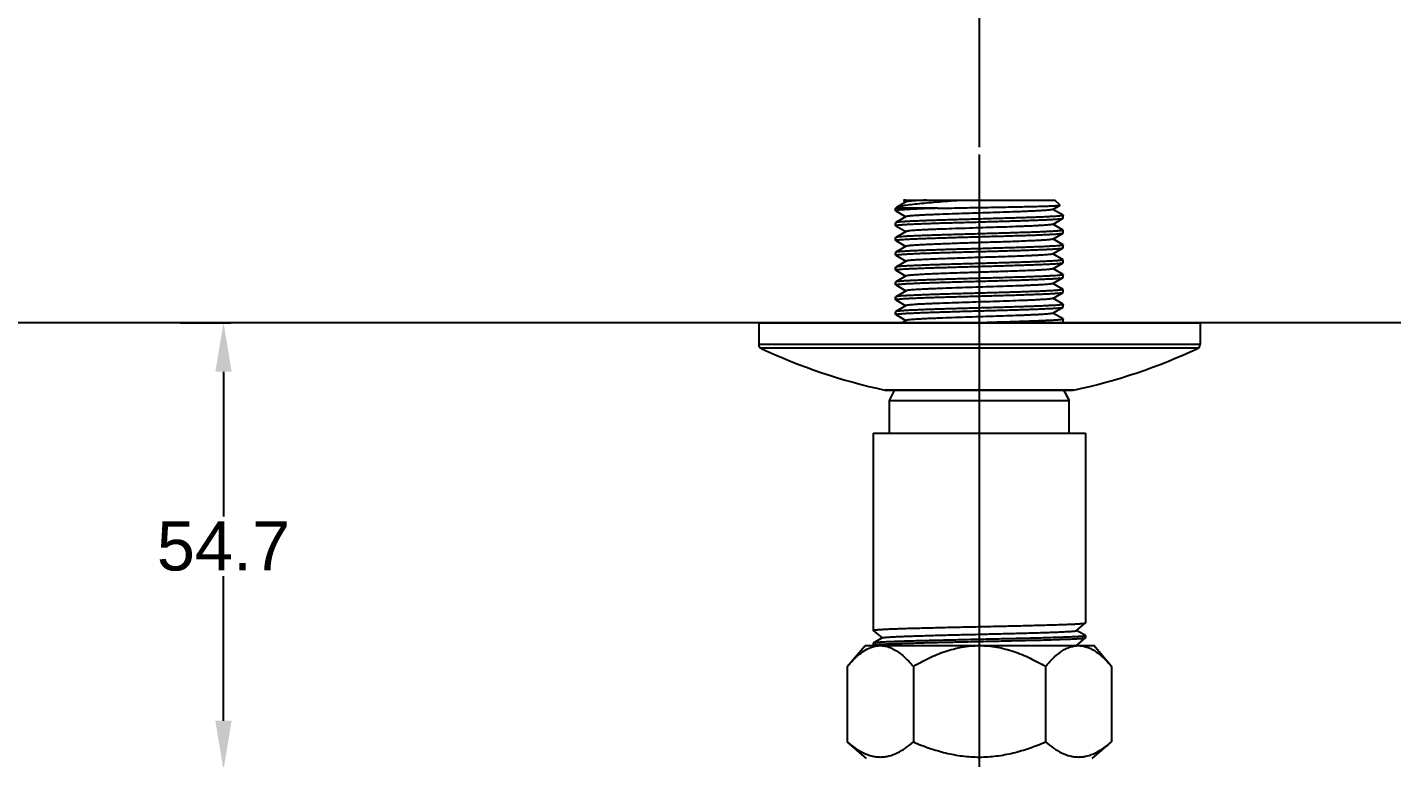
# Model space of a CAD drawing. Header units: millimetres. Extents: x -244938 to -244097, y -22577 to -21982.
# Drawn here: x -244756.3 to -244589.3, y -22273.2 to -22183.9 of the extents above; entities that cross this region are included whole.
import ezdxf

# ---------------------------------------------------------------- set-up
doc = ezdxf.new("R2010")
doc.units = ezdxf.units.MM
doc.layers.add('벽', color=2, linetype='Continuous')
doc.styles.get("Standard").update_dxf_attribs({"font": 'arial.ttf'})
doc.dimstyles.new('겸용-샤워욕조용1', dxfattribs={"dimscale": 0.6, "dimtxt": 10, "dimasz": 10, "dimexe": 1.5, "dimexo": 1.5, "dimgap": 1, "dimtad": 0, "dimtih": 1, "dimtoh": 1, "dimdec": 1, "dimdsep": 46, "dimtxsty": 'Standard', "dimcen": 2.5, "dimclrd": 5, "dimclre": 5, "dimclrt": 5, "dimadec": 1, "dimazin": 2, "dimtfac": 1, "dimtdec": 1, "dimtmove": 0, "dimatfit": 3, "dimfxl": 1.25, "dimarcsym": 0})

# ---------------------------------------------------------------- blocks, each defined once
blk = doc.blocks.new('*D18')
at = {"color": 5, "lineweight": -2, "transparency": 16777216}
for p, q in [((-244790.64, -22198.54), (-244790.64, -22166.95)), ((-244639.79, -22198.54), (-244639.79, -22166.95)), ((-244784.64, -22167.85), (-244731.59, -22167.85)), ((-244645.79, -22167.85), (-244698.84, -22167.85))]:
    blk.add_line(p, q, dxfattribs=at)
at = {"color": 5, "transparency": 16777216}
for points in [[(-244784.64, -22166.85), (-244784.64, -22168.85), (-244790.64, -22167.85)], [(-244645.79, -22166.85), (-244645.79, -22168.85), (-244639.79, -22167.85)]]:
    blk.add_solid(points, dxfattribs=at)
at = {"layer": 'Defpoints', "color": 0, "transparency": 16777216}
for p in [(-244639.79, -22167.85), (-244790.64, -22199.44), (-244639.79, -22199.44)]:
    blk.add_point(p, dxfattribs=at)
at = {"color": 5, "transparency": 16777216, "insert": (-244715.22, -22167.85), "char_height": 6, "attachment_point": 5}
blk.add_mtext('150~200', dxfattribs=at)
blk = doc.blocks.new('*D20')
at = {"color": 5, "lineweight": -2, "transparency": 16777216}
for p, q in [((-244818.54, -22220.01), (-244850.36, -22220.01)), ((-244849.46, -22226.01), (-244849.46, -22328.19)), ((-244849.46, -22437.71), (-244849.46, -22335.52)), ((-244715.69, -22443.71), (-244850.36, -22443.71))]:
    blk.add_line(p, q, dxfattribs=at)
at = {"color": 5, "transparency": 16777216}
for points in [[(-244850.46, -22226.01), (-244848.46, -22226.01), (-244849.46, -22220.01)], [(-244850.46, -22437.71), (-244848.46, -22437.71), (-244849.46, -22443.71)]]:
    blk.add_solid(points, dxfattribs=at)
at = {"layer": 'Defpoints', "color": 0, "transparency": 16777216}
for p in [(-244849.46, -22220.01), (-244817.64, -22220.01), (-244714.79, -22443.71)]:
    blk.add_point(p, dxfattribs=at)
at = {"color": 5, "transparency": 16777216, "insert": (-244849.46, -22331.86), "char_height": 6, "attachment_point": 5}
blk.add_mtext('223.7', dxfattribs=at)
blk = doc.blocks.new('*D23')
at = {"color": 5, "lineweight": -2, "transparency": 16777216}
for p, q in [((-244737.54, -22220.01), (-244731.38, -22220.01)), ((-244732.28, -22226.01), (-244732.28, -22243.71)), ((-244732.28, -22268.71), (-244732.28, -22251.01)), ((-244737.54, -22274.71), (-244731.38, -22274.71))]:
    blk.add_line(p, q, dxfattribs=at)
at = {"color": 5, "transparency": 16777216}
for points in [[(-244733.28, -22226.01), (-244731.28, -22226.01), (-244732.28, -22220.01)], [(-244733.28, -22268.71), (-244731.28, -22268.71), (-244732.28, -22274.71)]]:
    blk.add_solid(points, dxfattribs=at)
at = {"layer": 'Defpoints', "color": 0, "transparency": 16777216}
for p in [(-244738.44, -22220.01), (-244732.28, -22220.01), (-244738.44, -22274.71)]:
    blk.add_point(p, dxfattribs=at)
at = {"color": 5, "transparency": 16777216, "insert": (-244732.28, -22247.36), "char_height": 6, "attachment_point": 5}
blk.add_mtext('54.7', dxfattribs=at)

msp = doc.modelspace()

# ---------------------------------------------------------------- linework, layer by layer
at = {"color": 1}
msp.add_line((-244639.79, -22279.27), (-244639.79, -22199.44), dxfattribs=at)
at = {"color": 7, "linetype": 'Continuous'}
for p, q in [((-244648.75, -22205.21), (-244649.88, -22205.87)), ((-244649.04, -22205.01), (-244649.08, -22205.05)), ((-244649.08, -22205.05), (-244649.07, -22205.06)), ((-244649.07, -22205.06), (-244648.78, -22205.23)), ((-244649.04, -22205.01), (-244630.54, -22205.01)), ((-244629.92, -22205.62), (-244630.54, -22205.01)), ((-244649.93, -22205.9), (-244650.04, -22206.01)), ((-244650.04, -22206.31), (-244650.04, -22206.01)), ((-244644.93, -22206.01), (-244650.04, -22206.01)), ((-244650.04, -22206.31), (-244650.02, -22206.32)), ((-244650.02, -22206.32), (-244648.78, -22207.04)), ((-244648.75, -22207.03), (-244650.02, -22207.76)), ((-244649.93, -22205.9), (-244649.88, -22205.87)), ((-244630.82, -22206.15), (-244629.92, -22205.63)), ((-244629.55, -22206.86), (-244630.79, -22206.14)), ((-244629.92, -22205.63), (-244629.92, -22205.62)), ((-244629.55, -22206.86), (-244629.54, -22206.87)), ((-244629.54, -22207.22), (-244629.54, -22206.87)), ((-244629.54, -22206.87), (-244629.54, -22206.87)), ((-244650.02, -22207.76), (-244650.04, -22207.78)), ((-244650.04, -22208.12), (-244650.04, -22207.78)), ((-244650.04, -22207.78), (-244650.04, -22208.12)), ((-244650.02, -22208.14), (-244650.04, -22208.12)), ((-244650.04, -22208.12), (-244650.04, -22208.12)), ((-244650.02, -22208.14), (-244648.78, -22208.86)), ((-244630.82, -22207.97), (-244629.55, -22207.23)), ((-244629.55, -22208.67), (-244630.79, -22207.95)), ((-244629.55, -22207.23), (-244629.54, -22207.22)), ((-244629.55, -22208.67), (-244629.54, -22208.68)), ((-244629.54, -22209.03), (-244629.54, -22208.68)), ((-244629.54, -22208.68), (-244629.54, -22208.69)), ((-244650.02, -22209.58), (-244650.04, -22209.59)), ((-244650.04, -22209.94), (-244650.04, -22209.59)), ((-244650.04, -22209.59), (-244650.04, -22209.94)), ((-244650.04, -22209.94), (-244650.04, -22209.93)), ((-244650.02, -22209.95), (-244650.04, -22209.94)), ((-244648.75, -22208.84), (-244650.02, -22209.58)), ((-244650.02, -22209.95), (-244648.78, -22210.67)), ((-244630.82, -22209.78), (-244629.55, -22209.04)), ((-244629.55, -22210.48), (-244630.79, -22209.76)), ((-244629.55, -22209.04), (-244629.54, -22209.03)), ((-244650.02, -22211.39), (-244650.04, -22211.4)), ((-244650.04, -22211.75), (-244650.04, -22211.4)), ((-244650.04, -22211.4), (-244650.04, -22211.75)), ((-244650.02, -22211.76), (-244650.04, -22211.75)), ((-244650.04, -22211.75), (-244650.04, -22211.75)), ((-244648.75, -22210.65), (-244650.02, -22211.39)), ((-244650.02, -22211.76), (-244648.78, -22212.48)), ((-244630.82, -22211.59), (-244629.55, -22210.86)), ((-244629.55, -22212.3), (-244630.79, -22211.58)), ((-244629.55, -22210.48), (-244629.54, -22210.5)), ((-244629.55, -22210.86), (-244629.54, -22210.84)), ((-244629.54, -22210.84), (-244629.54, -22210.5)), ((-244629.54, -22210.5), (-244629.54, -22210.5)), ((-244650.02, -22213.2), (-244650.04, -22213.22)), ((-244650.04, -22213.56), (-244650.04, -22213.22)), ((-244650.04, -22213.22), (-244650.04, -22213.56)), ((-244650.02, -22213.58), (-244650.04, -22213.56)), ((-244650.04, -22213.56), (-244650.04, -22213.56)), ((-244648.75, -22212.47), (-244650.02, -22213.2)), ((-244650.02, -22213.58), (-244648.78, -22214.3)), ((-244630.82, -22213.41), (-244629.55, -22212.67)), ((-244629.55, -22214.11), (-244630.79, -22213.39)), ((-244629.55, -22212.3), (-244629.54, -22212.31)), ((-244629.55, -22212.67), (-244629.54, -22212.66)), ((-244629.54, -22212.66), (-244629.54, -22212.31)), ((-244629.54, -22212.31), (-244629.54, -22212.31)), ((-244650.02, -22215.02), (-244650.04, -22215.03)), ((-244650.04, -22215.38), (-244650.04, -22215.03)), ((-244650.04, -22215.03), (-244650.04, -22215.38)), ((-244650.02, -22215.39), (-244650.04, -22215.38)), ((-244650.04, -22215.38), (-244650.04, -22215.38)), ((-244648.75, -22214.28), (-244650.02, -22215.02)), ((-244630.82, -22215.22), (-244629.55, -22214.49)), ((-244629.55, -22215.93), (-244630.79, -22215.21)), ((-244629.55, -22214.11), (-244629.54, -22214.13)), ((-244629.55, -22214.49), (-244629.54, -22214.47)), ((-244629.54, -22214.47), (-244629.54, -22214.13)), ((-244629.54, -22214.13), (-244629.54, -22214.13)), ((-244650.02, -22216.83), (-244650.04, -22216.85)), ((-244650.04, -22217.19), (-244650.04, -22216.85)), ((-244650.04, -22216.85), (-244650.04, -22217.19)), ((-244650.02, -22215.39), (-244648.78, -22216.11)), ((-244648.75, -22216.1), (-244650.02, -22216.83)), ((-244630.82, -22217.04), (-244629.55, -22216.3)), ((-244629.55, -22217.74), (-244630.79, -22217.02)), ((-244629.55, -22215.93), (-244629.54, -22215.94)), ((-244629.55, -22216.3), (-244629.54, -22216.29)), ((-244629.54, -22216.29), (-244629.54, -22215.94)), ((-244629.54, -22215.94), (-244629.54, -22215.94)), ((-244650.02, -22217.21), (-244650.04, -22217.19)), ((-244650.04, -22217.19), (-244650.04, -22217.19)), ((-244650.02, -22218.65), (-244650.04, -22218.66)), ((-244650.04, -22219.01), (-244650.04, -22218.66)), ((-244650.04, -22218.66), (-244650.04, -22219.01)), ((-244650.02, -22217.21), (-244648.78, -22217.93)), ((-244648.75, -22217.91), (-244650.02, -22218.65)), ((-244630.82, -22218.85), (-244629.55, -22218.11)), ((-244629.55, -22217.74), (-244629.54, -22217.75)), ((-244629.55, -22218.11), (-244629.54, -22218.1)), ((-244629.54, -22218.1), (-244629.54, -22217.75)), ((-244629.54, -22217.75), (-244629.54, -22217.76)), ((-244666.79, -22220.01), (-244666.79, -22222.69)), ((-244666.79, -22220.01), (-244666.79, -22222.69)), ((-244666.79, -22220.01), (-244612.79, -22220.01)), ((-244650.04, -22219.01), (-244650.04, -22219)), ((-244650.02, -22219.02), (-244650.04, -22219.01)), ((-244650.02, -22219.02), (-244648.78, -22219.74)), ((-244648.75, -22219.72), (-244649.24, -22220.01)), ((-244629.55, -22219.55), (-244630.79, -22218.83)), ((-244629.69, -22220.01), (-244629.55, -22219.93)), ((-244629.55, -22219.55), (-244629.54, -22219.57)), ((-244629.55, -22219.93), (-244629.54, -22219.91)), ((-244629.54, -22219.91), (-244629.54, -22219.57)), ((-244629.54, -22219.57), (-244629.54, -22219.57)), ((-244612.79, -22220.01), (-244612.79, -22222.69)), ((-244612.79, -22220.01), (-244612.79, -22222.69)), ((-244612.79, -22222.69), (-244666.79, -22222.69)), ((-244613.07, -22223.14), (-244666.5, -22223.14)), ((-244628.22, -22228.26), (-244651.35, -22228.26)), ((-244651.35, -22228.26), (-244651.14, -22228.28)), ((-244628.44, -22228.28), (-244651.14, -22228.28)), ((-244650.79, -22229.51), (-244650.17, -22228.28)), ((-244629.27, -22228.61), (-244629.44, -22228.28)), ((-244629.24, -22228.61), (-244629.27, -22228.61)), ((-244628.79, -22229.51), (-244629.24, -22228.61)), ((-244629.24, -22228.61), (-244628.79, -22229.51)), ((-244628.22, -22228.26), (-244628.44, -22228.28)), ((-244650.79, -22233.51), (-244650.79, -22229.51)), ((-244650.79, -22229.51), (-244628.79, -22229.51)), ((-244628.79, -22233.51), (-244628.79, -22229.51)), ((-244652.79, -22233.51), (-244652.79, -22257.64)), ((-244652.79, -22233.51), (-244652.79, -22257.64)), ((-244652.79, -22233.51), (-244626.79, -22233.51)), ((-244626.79, -22233.51), (-244626.79, -22256.73)), ((-244626.79, -22233.51), (-244626.79, -22256.73)), ((-244627.9, -22257.67), (-244626.79, -22256.74)), ((-244626.79, -22256.74), (-244626.79, -22256.73)), ((-244652.78, -22257.65), (-244652.79, -22257.64)), ((-244652.79, -22257.64), (-244652.79, -22257.64)), ((-244652.78, -22257.65), (-244651.68, -22258.57)), ((-244651.67, -22258.56), (-244652.78, -22259.2)), ((-244627.9, -22259.49), (-244626.79, -22258.55)), ((-244626.8, -22258.29), (-244627.89, -22257.66)), ((-244626.8, -22258.29), (-244626.79, -22258.31)), ((-244626.79, -22258.31), (-244626.79, -22258.55)), ((-244626.79, -22258.31), (-244626.79, -22258.55)), ((-244626.79, -22258.31), (-244626.79, -22258.31)), ((-244626.79, -22258.55), (-244626.79, -22258.55)), ((-244655.95, -22262.05), (-244653.78, -22259.51)), ((-244653.78, -22259.51), (-244625.79, -22259.51)), ((-244652.78, -22259.2), (-244652.79, -22259.21)), ((-244652.79, -22259.21), (-244652.79, -22259.45)), ((-244652.79, -22259.21), (-244652.79, -22259.45)), ((-244652.78, -22259.46), (-244652.79, -22259.45)), ((-244652.79, -22259.45), (-244652.79, -22259.45)), ((-244652.78, -22259.46), (-244652.73, -22259.51)), ((-244627.84, -22259.51), (-244627.89, -22259.47)), ((-244623.62, -22262.05), (-244625.79, -22259.51)), ((-244655.95, -22262.05), (-244655.95, -22271.3)), ((-244647.87, -22262.05), (-244647.87, -22271.3)), ((-244631.7, -22262.05), (-244631.7, -22271.3)), ((-244623.62, -22262.05), (-244623.62, -22271.3)), ((-244653.59, -22273.31), (-244655.95, -22271.3)), ((-244625.98, -22273.31), (-244623.62, -22271.3))]:
    msp.add_line(p, q, dxfattribs=at)
for centre, radius, start, end in [((-244666.29, -22222.69), 0.5, 180, 244.9417), ((-244636.17, -22158.28), 71.6, 244.9417, 257.7627), ((-244636.17, -22158.28), 71.6, 244.9417, 257.7627), ((-244643.4, -22158.28), 71.6, 282.2373, 295.0583), ((-244643.4, -22158.28), 71.6, 282.2373, 295.0583), ((-244613.29, -22222.69), 0.5, 295.0583, 0)]:
    msp.add_arc(centre, radius, start, end, dxfattribs=at)
for points, knots in [([(-244649.88, -22205.87), (-244649.85, -22205.85), (-244649.75, -22205.81), (-244649.57, -22205.76), (-244649.34, -22205.71), (-244649.06, -22205.66), (-244648.72, -22205.6), (-244648.16, -22205.53), (-244647.35, -22205.44), (-244646.25, -22205.33), (-244644.99, -22205.22), (-244643.62, -22205.12), (-244642.67, -22205.04), (-244642.18, -22205.01)], [0, 0, 0, 0, 0.016562, 0.04005, 0.070572, 0.108073, 0.152421, 0.203409, 0.324246, 0.467967, 0.631241, 0.810097, 1, 1, 1, 1]), ([(-244648.8, -22205.01), (-244648.84, -22205.01), (-244648.91, -22205.02), (-244648.98, -22205.02), (-244649.03, -22205.03), (-244649.05, -22205.04), (-244649.07, -22205.04), (-244649.08, -22205.05), (-244649.08, -22205.05)], [0, 0, 0, 0, 0.403647, 0.704709, 0.816606, 0.902765, 0.963479, 1, 1, 1, 1]), ([(-244646.25, -22205.01), (-244646.43, -22205.02), (-244646.76, -22205.03), (-244647.23, -22205.06), (-244647.64, -22205.08), (-244647.99, -22205.11), (-244648.28, -22205.13), (-244648.48, -22205.15), (-244648.6, -22205.17), (-244648.67, -22205.18), (-244648.72, -22205.2), (-244648.74, -22205.21), (-244648.75, -22205.21)], [0, 0, 0, 0, 0.21025, 0.39871, 0.563649, 0.703842, 0.818243, 0.906015, 0.939714, 0.96658, 0.986632, 1, 1, 1, 1]), ([(-244644.93, -22206.01), (-244645.3, -22206.02), (-244646.01, -22206.04), (-244647, -22206.08), (-244647.76, -22206.11), (-244648.3, -22206.14), (-244648.66, -22206.16), (-244648.97, -22206.18), (-244649.25, -22206.19), (-244649.48, -22206.21), (-244649.67, -22206.23), (-244649.83, -22206.25), (-244649.94, -22206.27), (-244650, -22206.28), (-244650.03, -22206.3), (-244650.04, -22206.31), (-244650.04, -22206.31)], [0, 0, 0, 0, 0.216872, 0.413019, 0.584998, 0.661026, 0.729967, 0.791522, 0.845446, 0.891503, 0.929518, 0.959344, 0.980888, 0.994185, 0.997875, 1, 1, 1, 1]), ([(-244629.54, -22206.87), (-244629.54, -22206.87), (-244629.54, -22206.88), (-244629.56, -22206.89), (-244629.6, -22206.9), (-244629.66, -22206.92), (-244629.75, -22206.93), (-244629.86, -22206.94), (-244629.99, -22206.96), (-244630.15, -22206.97), (-244630.4, -22206.99), (-244630.77, -22207.01), (-244631.27, -22207.04), (-244631.86, -22207.07), (-244632.52, -22207.1), (-244633.24, -22207.12), (-244634.03, -22207.15), (-244634.86, -22207.18), (-244636.07, -22207.22), (-244637.64, -22207.26), (-244639.58, -22207.32), (-244641.52, -22207.37), (-244643.4, -22207.43), (-244644.89, -22207.47), (-244646.01, -22207.51), (-244646.76, -22207.54), (-244647.44, -22207.57), (-244648.06, -22207.59), (-244648.6, -22207.62), (-244649.06, -22207.65), (-244649.38, -22207.67), (-244649.6, -22207.69), (-244649.73, -22207.71), (-244649.84, -22207.72), (-244649.92, -22207.73), (-244649.98, -22207.75), (-244650.01, -22207.76), (-244650.02, -22207.76)], [0, 0, 0, 0, 0.000415, 0.001043, 0.003085, 0.006238, 0.01052, 0.015927, 0.02245, 0.030078, 0.038795, 0.05941, 0.084113, 0.112673, 0.14483, 0.180285, 0.21871, 0.259748, 0.303018, 0.394635, 0.490173, 0.58609, 0.678832, 0.764968, 0.804549, 0.84131, 0.874907, 0.905032, 0.931404, 0.953782, 0.971963, 0.979427, 0.985784, 0.991023, 0.995135, 0.99812, 1, 1, 1, 1]), ([(-244630.82, -22206.15), (-244630.83, -22206.16), (-244630.86, -22206.17), (-244630.91, -22206.18), (-244630.99, -22206.19), (-244631.13, -22206.21), (-244631.35, -22206.24), (-244631.67, -22206.26), (-244632.06, -22206.29), (-244632.52, -22206.32), (-244633.05, -22206.34), (-244633.63, -22206.37), (-244634.28, -22206.4), (-244635.23, -22206.44), (-244636.51, -22206.48), (-244638.12, -22206.54), (-244639.79, -22206.59), (-244641.46, -22206.64), (-244643.07, -22206.7), (-244644.35, -22206.74), (-244645.3, -22206.78), (-244645.94, -22206.81), (-244646.53, -22206.83), (-244647.05, -22206.86), (-244647.51, -22206.89), (-244647.91, -22206.91), (-244648.23, -22206.94), (-244648.45, -22206.96), (-244648.58, -22206.98), (-244648.66, -22207), (-244648.71, -22207.01), (-244648.74, -22207.02), (-244648.75, -22207.03)], [0, 0, 0, 0, 0.002023, 0.005107, 0.009275, 0.014527, 0.028249, 0.046177, 0.068154, 0.093991, 0.123458, 0.156292, 0.192202, 0.230865, 0.315051, 0.405844, 0.5, 0.594156, 0.684949, 0.769135, 0.807798, 0.843708, 0.876542, 0.90601, 0.931845, 0.953824, 0.97175, 0.985473, 0.990724, 0.994892, 0.997977, 1, 1, 1, 1]), ([(-244644.93, -22206.01), (-244644.14, -22205.99), (-244642.49, -22205.96), (-244640.42, -22205.92), (-244638.73, -22205.89), (-244637.47, -22205.87), (-244636.25, -22205.85), (-244635.1, -22205.82), (-244634.02, -22205.8), (-244633.04, -22205.78), (-244632.17, -22205.75), (-244631.53, -22205.73), (-244631.08, -22205.72), (-244630.8, -22205.7), (-244630.56, -22205.69), (-244630.35, -22205.68), (-244630.19, -22205.67), (-244630.07, -22205.66), (-244630, -22205.65), (-244629.97, -22205.65), (-244629.94, -22205.64), (-244629.93, -22205.64), (-244629.92, -22205.63)], [0, 0, 0, 0, 0.158672, 0.328226, 0.413743, 0.497918, 0.579388, 0.656825, 0.72896, 0.794598, 0.852642, 0.902115, 0.923371, 0.942181, 0.958464, 0.972151, 0.983181, 0.991513, 0.994655, 0.997113, 0.99889, 1, 1, 1, 1]), ([(-244650.04, -22208.12), (-244650.04, -22208.12), (-244650.03, -22208.11), (-244650.01, -22208.1), (-244649.97, -22208.09), (-244649.91, -22208.08), (-244649.82, -22208.06), (-244649.71, -22208.05), (-244649.58, -22208.04), (-244649.42, -22208.02), (-244649.17, -22208), (-244648.8, -22207.98), (-244648.3, -22207.95), (-244647.71, -22207.92), (-244647.06, -22207.9), (-244646.33, -22207.87), (-244645.55, -22207.84), (-244644.71, -22207.81), (-244643.51, -22207.78), (-244641.93, -22207.73), (-244639.99, -22207.68), (-244638.05, -22207.62), (-244636.17, -22207.57), (-244634.68, -22207.52), (-244633.57, -22207.48), (-244632.82, -22207.45), (-244632.13, -22207.43), (-244631.51, -22207.4), (-244630.97, -22207.37), (-244630.52, -22207.34), (-244630.19, -22207.32), (-244629.97, -22207.3), (-244629.84, -22207.29), (-244629.73, -22207.27), (-244629.65, -22207.26), (-244629.59, -22207.25), (-244629.56, -22207.24), (-244629.55, -22207.23)], [0, 0, 0, 0, 0.000415, 0.001043, 0.003085, 0.006238, 0.01052, 0.015927, 0.02245, 0.030078, 0.038795, 0.05941, 0.084113, 0.112673, 0.14483, 0.180285, 0.21871, 0.259748, 0.303018, 0.394635, 0.490173, 0.58609, 0.678832, 0.764968, 0.804549, 0.84131, 0.874907, 0.905032, 0.931404, 0.953782, 0.971963, 0.979427, 0.985784, 0.991023, 0.995135, 0.99812, 1, 1, 1, 1]), ([(-244629.54, -22208.69), (-244629.54, -22208.69), (-244629.54, -22208.69), (-244629.56, -22208.7), (-244629.6, -22208.72), (-244629.66, -22208.73), (-244629.75, -22208.74), (-244629.86, -22208.76), (-244629.99, -22208.77), (-244630.15, -22208.78), (-244630.4, -22208.8), (-244630.77, -22208.83), (-244631.27, -22208.85), (-244631.86, -22208.88), (-244632.52, -22208.91), (-244633.24, -22208.94), (-244634.03, -22208.96), (-244634.86, -22208.99), (-244636.07, -22209.03), (-244637.64, -22209.08), (-244639.58, -22209.13), (-244641.52, -22209.19), (-244643.4, -22209.24), (-244644.89, -22209.29), (-244646.01, -22209.32), (-244646.76, -22209.35), (-244647.44, -22209.38), (-244648.06, -22209.41), (-244648.6, -22209.43), (-244649.06, -22209.46), (-244649.38, -22209.49), (-244649.6, -22209.51), (-244649.73, -22209.52), (-244649.84, -22209.53), (-244649.92, -22209.55), (-244649.98, -22209.56), (-244650.01, -22209.57), (-244650.02, -22209.58)], [0, 0, 0, 0, 0.000415, 0.001043, 0.003085, 0.006238, 0.01052, 0.015927, 0.02245, 0.030078, 0.038795, 0.05941, 0.084113, 0.112673, 0.14483, 0.180286, 0.218711, 0.259751, 0.303022, 0.394639, 0.490178, 0.586095, 0.678836, 0.76497, 0.804551, 0.841311, 0.874908, 0.905032, 0.931404, 0.953783, 0.971964, 0.979427, 0.985784, 0.991023, 0.995135, 0.99812, 1, 1, 1, 1]), ([(-244630.82, -22207.97), (-244630.83, -22207.97), (-244630.86, -22207.98), (-244630.91, -22207.99), (-244630.99, -22208.01), (-244631.13, -22208.03), (-244631.35, -22208.05), (-244631.67, -22208.08), (-244632.06, -22208.1), (-244632.52, -22208.13), (-244633.05, -22208.16), (-244633.63, -22208.19), (-244634.28, -22208.21), (-244635.23, -22208.25), (-244636.51, -22208.3), (-244638.12, -22208.35), (-244639.79, -22208.4), (-244641.46, -22208.46), (-244643.07, -22208.51), (-244644.35, -22208.56), (-244645.3, -22208.59), (-244645.94, -22208.62), (-244646.53, -22208.65), (-244647.05, -22208.67), (-244647.51, -22208.7), (-244647.91, -22208.73), (-244648.23, -22208.75), (-244648.45, -22208.78), (-244648.58, -22208.8), (-244648.66, -22208.81), (-244648.71, -22208.82), (-244648.74, -22208.83), (-244648.75, -22208.84)], [0, 0, 0, 0, 0.002023, 0.005107, 0.009275, 0.014527, 0.028249, 0.046176, 0.068154, 0.093991, 0.123458, 0.156292, 0.192202, 0.230865, 0.315051, 0.405844, 0.5, 0.594156, 0.684948, 0.769134, 0.807798, 0.843707, 0.876542, 0.906009, 0.931845, 0.953824, 0.971749, 0.985473, 0.990724, 0.994891, 0.997976, 1, 1, 1, 1]), ([(-244650.04, -22209.93), (-244650.04, -22209.93), (-244650.03, -22209.93), (-244650.01, -22209.92), (-244649.97, -22209.9), (-244649.91, -22209.89), (-244649.82, -22209.88), (-244649.71, -22209.86), (-244649.58, -22209.85), (-244649.42, -22209.84), (-244649.17, -22209.82), (-244648.8, -22209.79), (-244648.3, -22209.77), (-244647.71, -22209.74), (-244647.06, -22209.71), (-244646.33, -22209.68), (-244645.55, -22209.66), (-244644.71, -22209.63), (-244643.51, -22209.59), (-244641.93, -22209.54), (-244639.99, -22209.49), (-244638.05, -22209.43), (-244636.17, -22209.38), (-244634.68, -22209.33), (-244633.57, -22209.3), (-244632.82, -22209.27), (-244632.13, -22209.24), (-244631.51, -22209.21), (-244630.97, -22209.19), (-244630.52, -22209.16), (-244630.19, -22209.13), (-244629.97, -22209.11), (-244629.84, -22209.1), (-244629.73, -22209.09), (-244629.65, -22209.07), (-244629.59, -22209.06), (-244629.56, -22209.05), (-244629.55, -22209.04)], [0, 0, 0, 0, 0.000415, 0.001043, 0.003085, 0.006238, 0.01052, 0.015927, 0.02245, 0.030078, 0.038795, 0.059411, 0.084114, 0.112674, 0.144831, 0.180286, 0.21871, 0.259747, 0.303017, 0.394634, 0.490171, 0.586086, 0.678827, 0.764964, 0.804546, 0.841307, 0.874905, 0.905029, 0.931402, 0.953781, 0.971963, 0.979426, 0.985783, 0.991023, 0.995135, 0.99812, 1, 1, 1, 1]), ([(-244630.82, -22209.78), (-244630.83, -22209.79), (-244630.86, -22209.8), (-244630.91, -22209.81), (-244630.99, -22209.82), (-244631.13, -22209.84), (-244631.35, -22209.87), (-244631.67, -22209.89), (-244632.06, -22209.92), (-244632.52, -22209.95), (-244633.05, -22209.97), (-244634.11, -22210.02), (-244635.8, -22210.09), (-244638.14, -22210.16), (-244640.21, -22210.23), (-244641.88, -22210.28), (-244643.08, -22210.33), (-244644.22, -22210.37), (-244645.27, -22210.41), (-244646.21, -22210.45), (-244646.92, -22210.48), (-244647.42, -22210.51), (-244647.73, -22210.53), (-244648, -22210.55), (-244648.24, -22210.57), (-244648.43, -22210.59), (-244648.58, -22210.61), (-244648.67, -22210.63), (-244648.72, -22210.64), (-244648.74, -22210.65), (-244648.75, -22210.65)], [0, 0, 0, 0, 0.002024, 0.005109, 0.009276, 0.014527, 0.028251, 0.046177, 0.068155, 0.093992, 0.123458, 0.156293, 0.271937, 0.405843, 0.547289, 0.617299, 0.684948, 0.748877, 0.807798, 0.860527, 0.906008, 0.925739, 0.943329, 0.95869, 0.97175, 0.982442, 0.990724, 0.996567, 0.998579, 1, 1, 1, 1]), ([(-244650.04, -22211.75), (-244650.04, -22211.75), (-244650.03, -22211.74), (-244650.01, -22211.73), (-244649.97, -22211.72), (-244649.91, -22211.7), (-244649.82, -22211.69), (-244649.71, -22211.68), (-244649.58, -22211.66), (-244649.42, -22211.65), (-244649.17, -22211.63), (-244648.8, -22211.61), (-244648.3, -22211.58), (-244647.71, -22211.55), (-244647.06, -22211.52), (-244646.33, -22211.5), (-244645.55, -22211.47), (-244644.71, -22211.44), (-244643.51, -22211.4), (-244641.93, -22211.36), (-244639.99, -22211.3), (-244638.05, -22211.25), (-244636.17, -22211.19), (-244634.68, -22211.15), (-244633.57, -22211.11), (-244632.82, -22211.08), (-244632.13, -22211.05), (-244631.51, -22211.03), (-244630.97, -22211), (-244630.52, -22210.97), (-244630.19, -22210.95), (-244629.97, -22210.93), (-244629.84, -22210.91), (-244629.73, -22210.9), (-244629.65, -22210.89), (-244629.59, -22210.87), (-244629.56, -22210.86), (-244629.55, -22210.86)], [0, 0, 0, 0, 0.000415, 0.001043, 0.003085, 0.006238, 0.01052, 0.015927, 0.022451, 0.030079, 0.038796, 0.059412, 0.084116, 0.112676, 0.144833, 0.180287, 0.218711, 0.259749, 0.303019, 0.394637, 0.490172, 0.586085, 0.678826, 0.764963, 0.804544, 0.841305, 0.874903, 0.905027, 0.931401, 0.95378, 0.971962, 0.979426, 0.985783, 0.991023, 0.995135, 0.99812, 1, 1, 1, 1]), ([(-244629.54, -22210.5), (-244629.54, -22210.5), (-244629.54, -22210.51), (-244629.56, -22210.52), (-244629.6, -22210.53), (-244629.66, -22210.54), (-244629.75, -22210.56), (-244629.86, -22210.57), (-244629.99, -22210.58), (-244630.15, -22210.6), (-244630.4, -22210.62), (-244630.77, -22210.64), (-244631.27, -22210.67), (-244631.86, -22210.7), (-244632.52, -22210.72), (-244633.24, -22210.75), (-244634.03, -22210.78), (-244634.86, -22210.81), (-244636.07, -22210.84), (-244637.64, -22210.89), (-244639.58, -22210.95), (-244641.52, -22211), (-244643.4, -22211.05), (-244644.89, -22211.1), (-244646.01, -22211.14), (-244646.76, -22211.17), (-244647.44, -22211.19), (-244648.06, -22211.22), (-244648.6, -22211.25), (-244649.06, -22211.28), (-244649.38, -22211.3), (-244649.6, -22211.32), (-244649.73, -22211.33), (-244649.84, -22211.35), (-244649.92, -22211.36), (-244649.98, -22211.37), (-244650.01, -22211.38), (-244650.02, -22211.39)], [0, 0, 0, 0, 0.000415, 0.001043, 0.003085, 0.006238, 0.010519, 0.015927, 0.02245, 0.030078, 0.038795, 0.059412, 0.084114, 0.112675, 0.144832, 0.180288, 0.218714, 0.259754, 0.303026, 0.394644, 0.49018, 0.586096, 0.678837, 0.764971, 0.804551, 0.841311, 0.874907, 0.905031, 0.931404, 0.953782, 0.971964, 0.979427, 0.985784, 0.991023, 0.995135, 0.99812, 1, 1, 1, 1]), ([(-244630.82, -22211.59), (-244630.83, -22211.6), (-244630.86, -22211.61), (-244630.91, -22211.62), (-244630.99, -22211.64), (-244631.13, -22211.66), (-244631.35, -22211.68), (-244631.67, -22211.71), (-244632.06, -22211.73), (-244632.52, -22211.76), (-244633.05, -22211.79), (-244634.11, -22211.84), (-244635.8, -22211.9), (-244638.14, -22211.98), (-244640.21, -22212.04), (-244641.88, -22212.1), (-244643.08, -22212.14), (-244644.22, -22212.18), (-244645.27, -22212.22), (-244646.21, -22212.26), (-244646.92, -22212.3), (-244647.42, -22212.32), (-244647.73, -22212.34), (-244648, -22212.36), (-244648.24, -22212.38), (-244648.43, -22212.4), (-244648.58, -22212.42), (-244648.67, -22212.44), (-244648.72, -22212.46), (-244648.74, -22212.46), (-244648.75, -22212.47)], [0, 0, 0, 0, 0.002023, 0.005108, 0.009276, 0.014527, 0.02825, 0.046176, 0.068154, 0.09399, 0.123458, 0.156292, 0.271937, 0.405843, 0.547289, 0.617299, 0.684948, 0.748876, 0.807797, 0.860528, 0.906008, 0.925738, 0.943329, 0.958691, 0.971749, 0.982443, 0.990723, 0.996568, 0.998579, 1, 1, 1, 1]), ([(-244650.04, -22213.56), (-244650.04, -22213.56), (-244650.03, -22213.55), (-244650.01, -22213.54), (-244649.97, -22213.53), (-244649.91, -22213.52), (-244649.82, -22213.51), (-244649.71, -22213.49), (-244649.58, -22213.48), (-244649.42, -22213.46), (-244649.17, -22213.44), (-244648.8, -22213.42), (-244648.3, -22213.39), (-244647.71, -22213.37), (-244647.06, -22213.34), (-244646.33, -22213.31), (-244645.55, -22213.28), (-244644.71, -22213.26), (-244643.51, -22213.22), (-244641.93, -22213.17), (-244639.99, -22213.12), (-244638.05, -22213.06), (-244636.17, -22213.01), (-244634.68, -22212.96), (-244633.57, -22212.92), (-244632.82, -22212.9), (-244632.13, -22212.87), (-244631.51, -22212.84), (-244630.97, -22212.81), (-244630.52, -22212.79), (-244630.19, -22212.76), (-244629.97, -22212.74), (-244629.84, -22212.73), (-244629.73, -22212.72), (-244629.65, -22212.7), (-244629.59, -22212.69), (-244629.56, -22212.68), (-244629.55, -22212.67)], [0, 0, 0, 0, 0.000415, 0.001043, 0.003085, 0.006238, 0.010519, 0.015927, 0.02245, 0.030078, 0.038796, 0.059412, 0.084116, 0.112676, 0.144833, 0.180288, 0.218713, 0.259752, 0.303023, 0.39464, 0.490175, 0.586088, 0.678829, 0.764965, 0.804546, 0.841306, 0.874902, 0.905027, 0.9314, 0.953779, 0.971962, 0.979426, 0.985783, 0.991023, 0.995135, 0.99812, 1, 1, 1, 1]), ([(-244629.54, -22212.31), (-244629.54, -22212.32), (-244629.54, -22212.32), (-244629.56, -22212.33), (-244629.6, -22212.34), (-244629.66, -22212.36), (-244629.75, -22212.37), (-244629.86, -22212.38), (-244629.99, -22212.4), (-244630.15, -22212.41), (-244630.4, -22212.43), (-244630.77, -22212.46), (-244631.27, -22212.48), (-244631.86, -22212.51), (-244632.52, -22212.54), (-244633.24, -22212.57), (-244634.03, -22212.59), (-244634.86, -22212.62), (-244636.07, -22212.66), (-244637.64, -22212.7), (-244639.58, -22212.76), (-244641.52, -22212.81), (-244643.4, -22212.87), (-244644.89, -22212.91), (-244646.01, -22212.95), (-244646.76, -22212.98), (-244647.44, -22213.01), (-244648.06, -22213.04), (-244648.6, -22213.06), (-244649.06, -22213.09), (-244649.38, -22213.11), (-244649.6, -22213.13), (-244649.73, -22213.15), (-244649.84, -22213.16), (-244649.92, -22213.17), (-244649.98, -22213.19), (-244650.01, -22213.2), (-244650.02, -22213.2)], [0, 0, 0, 0, 0.000415, 0.001043, 0.003085, 0.006238, 0.010519, 0.015927, 0.02245, 0.030078, 0.038796, 0.059413, 0.084116, 0.112677, 0.144834, 0.18029, 0.218715, 0.259755, 0.303027, 0.394644, 0.490179, 0.586093, 0.678834, 0.764969, 0.804549, 0.841309, 0.874905, 0.905029, 0.931402, 0.953781, 0.971963, 0.979427, 0.985784, 0.991023, 0.995135, 0.99812, 1, 1, 1, 1]), ([(-244630.82, -22213.41), (-244630.83, -22213.41), (-244630.86, -22213.42), (-244630.91, -22213.44), (-244630.99, -22213.45), (-244631.13, -22213.47), (-244631.35, -22213.49), (-244631.67, -22213.52), (-244632.06, -22213.55), (-244632.52, -22213.57), (-244633.05, -22213.6), (-244634.11, -22213.65), (-244635.8, -22213.71), (-244638.14, -22213.79), (-244640.21, -22213.86), (-244641.88, -22213.91), (-244643.08, -22213.95), (-244644.22, -22213.99), (-244645.27, -22214.03), (-244646.21, -22214.07), (-244646.92, -22214.11), (-244647.42, -22214.14), (-244647.73, -22214.16), (-244648, -22214.18), (-244648.24, -22214.2), (-244648.43, -22214.22), (-244648.58, -22214.24), (-244648.67, -22214.26), (-244648.72, -22214.27), (-244648.74, -22214.28), (-244648.75, -22214.28)], [0, 0, 0, 0, 0.002024, 0.005108, 0.009275, 0.014527, 0.02825, 0.046177, 0.068154, 0.093991, 0.123457, 0.156292, 0.271937, 0.405843, 0.547289, 0.617298, 0.684948, 0.748876, 0.807797, 0.860527, 0.906007, 0.925739, 0.943328, 0.95869, 0.971749, 0.982442, 0.990724, 0.996566, 0.998578, 1, 1, 1, 1]), ([(-244650.04, -22215.38), (-244650.04, -22215.37), (-244650.03, -22215.37), (-244650.01, -22215.36), (-244649.97, -22215.35), (-244649.91, -22215.33), (-244649.82, -22215.32), (-244649.71, -22215.31), (-244649.58, -22215.29), (-244649.42, -22215.28), (-244649.17, -22215.26), (-244648.8, -22215.23), (-244648.3, -22215.21), (-244647.71, -22215.18), (-244647.06, -22215.15), (-244646.33, -22215.12), (-244645.55, -22215.1), (-244644.71, -22215.07), (-244643.51, -22215.03), (-244641.93, -22214.99), (-244639.99, -22214.93), (-244638.05, -22214.88), (-244636.17, -22214.82), (-244634.68, -22214.78), (-244633.57, -22214.74), (-244632.82, -22214.71), (-244632.13, -22214.68), (-244631.51, -22214.65), (-244630.97, -22214.63), (-244630.52, -22214.6), (-244630.19, -22214.58), (-244629.97, -22214.56), (-244629.84, -22214.54), (-244629.73, -22214.53), (-244629.65, -22214.52), (-244629.59, -22214.5), (-244629.56, -22214.49), (-244629.55, -22214.49)], [0, 0, 0, 0, 0.000415, 0.001043, 0.003085, 0.006238, 0.010519, 0.015927, 0.02245, 0.030078, 0.038796, 0.059413, 0.084116, 0.112677, 0.144834, 0.180289, 0.218715, 0.259755, 0.303026, 0.394644, 0.490179, 0.586093, 0.678834, 0.764969, 0.804549, 0.841308, 0.874905, 0.905029, 0.931402, 0.953781, 0.971963, 0.979427, 0.985784, 0.991023, 0.995135, 0.99812, 1, 1, 1, 1]), ([(-244629.54, -22214.13), (-244629.54, -22214.13), (-244629.54, -22214.14), (-244629.56, -22214.15), (-244629.6, -22214.16), (-244629.66, -22214.17), (-244629.75, -22214.18), (-244629.86, -22214.2), (-244629.99, -22214.21), (-244630.15, -22214.23), (-244630.4, -22214.25), (-244630.77, -22214.27), (-244631.27, -22214.3), (-244631.86, -22214.32), (-244632.52, -22214.35), (-244633.24, -22214.38), (-244634.03, -22214.41), (-244634.86, -22214.43), (-244636.07, -22214.47), (-244637.64, -22214.52), (-244639.58, -22214.57), (-244641.52, -22214.63), (-244643.4, -22214.68), (-244644.89, -22214.73), (-244646.01, -22214.77), (-244646.76, -22214.79), (-244647.44, -22214.82), (-244648.06, -22214.85), (-244648.6, -22214.88), (-244649.06, -22214.9), (-244649.38, -22214.93), (-244649.6, -22214.95), (-244649.73, -22214.96), (-244649.84, -22214.97), (-244649.92, -22214.99), (-244649.98, -22215), (-244650.01, -22215.01), (-244650.02, -22215.02)], [0, 0, 0, 0, 0.000415, 0.001043, 0.003085, 0.006238, 0.010519, 0.015927, 0.02245, 0.030078, 0.038796, 0.059412, 0.084116, 0.112676, 0.144833, 0.180288, 0.218712, 0.259751, 0.303022, 0.39464, 0.490174, 0.586088, 0.678829, 0.764965, 0.804546, 0.841306, 0.874902, 0.905027, 0.9314, 0.953779, 0.971962, 0.979426, 0.985783, 0.991023, 0.995135, 0.99812, 1, 1, 1, 1]), ([(-244630.82, -22215.22), (-244630.83, -22215.23), (-244630.86, -22215.24), (-244630.91, -22215.25), (-244630.99, -22215.26), (-244631.13, -22215.28), (-244631.35, -22215.31), (-244631.67, -22215.33), (-244632.06, -22215.36), (-244632.52, -22215.39), (-244633.05, -22215.41), (-244633.63, -22215.44), (-244634.28, -22215.47), (-244635.23, -22215.51), (-244636.51, -22215.55), (-244638.12, -22215.61), (-244639.79, -22215.66), (-244641.46, -22215.71), (-244643.07, -22215.77), (-244644.35, -22215.81), (-244645.3, -22215.85), (-244645.94, -22215.88), (-244646.53, -22215.9), (-244647.05, -22215.93), (-244647.51, -22215.96), (-244647.91, -22215.98), (-244648.23, -22216.01), (-244648.45, -22216.03), (-244648.58, -22216.05), (-244648.66, -22216.07), (-244648.71, -22216.08), (-244648.74, -22216.09), (-244648.75, -22216.1)], [0, 0, 0, 0, 0.002023, 0.005109, 0.009276, 0.014527, 0.028251, 0.046176, 0.068155, 0.093991, 0.123458, 0.156292, 0.192202, 0.230866, 0.315052, 0.405844, 0.5, 0.594157, 0.684949, 0.769135, 0.807798, 0.843709, 0.876542, 0.90601, 0.931846, 0.953824, 0.97175, 0.985473, 0.990724, 0.994893, 0.997977, 1, 1, 1, 1]), ([(-244650.04, -22217.19), (-244650.04, -22217.19), (-244650.03, -22217.18), (-244650.01, -22217.17), (-244649.97, -22217.16), (-244649.91, -22217.15), (-244649.82, -22217.13), (-244649.71, -22217.12), (-244649.58, -22217.11), (-244649.42, -22217.09), (-244649.17, -22217.07), (-244648.8, -22217.05), (-244648.3, -22217.02), (-244647.71, -22216.99), (-244647.06, -22216.97), (-244646.33, -22216.94), (-244645.55, -22216.91), (-244644.71, -22216.88), (-244643.51, -22216.85), (-244641.93, -22216.8), (-244639.99, -22216.75), (-244638.05, -22216.69), (-244636.17, -22216.64), (-244634.68, -22216.59), (-244633.57, -22216.55), (-244632.82, -22216.52), (-244632.13, -22216.5), (-244631.51, -22216.47), (-244630.97, -22216.44), (-244630.52, -22216.41), (-244630.19, -22216.39), (-244629.97, -22216.37), (-244629.84, -22216.36), (-244629.73, -22216.34), (-244629.65, -22216.33), (-244629.59, -22216.32), (-244629.56, -22216.31), (-244629.55, -22216.3)], [0, 0, 0, 0, 0.000415, 0.001043, 0.003085, 0.006238, 0.010519, 0.015927, 0.02245, 0.030078, 0.038795, 0.059412, 0.084114, 0.112675, 0.144832, 0.180288, 0.218714, 0.259754, 0.303026, 0.394644, 0.49018, 0.586096, 0.678837, 0.764971, 0.804551, 0.84131, 0.874907, 0.905031, 0.931404, 0.953782, 0.971964, 0.979427, 0.985784, 0.991023, 0.995135, 0.99812, 1, 1, 1, 1]), ([(-244629.54, -22215.94), (-244629.54, -22215.94), (-244629.54, -22215.95), (-244629.56, -22215.96), (-244629.6, -22215.97), (-244629.66, -22215.99), (-244629.75, -22216), (-244629.86, -22216.01), (-244629.99, -22216.03), (-244630.15, -22216.04), (-244630.4, -22216.06), (-244630.77, -22216.08), (-244631.27, -22216.11), (-244631.86, -22216.14), (-244632.52, -22216.17), (-244633.24, -22216.19), (-244634.03, -22216.22), (-244634.86, -22216.25), (-244636.07, -22216.29), (-244637.64, -22216.33), (-244639.58, -22216.39), (-244641.52, -22216.44), (-244643.4, -22216.5), (-244644.89, -22216.54), (-244646.01, -22216.58), (-244646.76, -22216.61), (-244647.44, -22216.64), (-244648.06, -22216.66), (-244648.6, -22216.69), (-244649.06, -22216.72), (-244649.38, -22216.74), (-244649.6, -22216.76), (-244649.73, -22216.78), (-244649.84, -22216.79), (-244649.92, -22216.8), (-244649.98, -22216.82), (-244650.01, -22216.83), (-244650.02, -22216.83)], [0, 0, 0, 0, 0.000415, 0.001043, 0.003085, 0.006238, 0.01052, 0.015927, 0.022451, 0.030079, 0.038796, 0.059412, 0.084116, 0.112676, 0.144833, 0.180287, 0.218711, 0.259749, 0.30302, 0.394637, 0.490172, 0.586086, 0.678826, 0.764963, 0.804545, 0.841305, 0.874903, 0.905027, 0.931401, 0.95378, 0.971962, 0.979426, 0.985783, 0.991023, 0.995135, 0.99812, 1, 1, 1, 1]), ([(-244630.82, -22217.04), (-244630.83, -22217.04), (-244630.86, -22217.05), (-244630.91, -22217.06), (-244630.99, -22217.08), (-244631.13, -22217.1), (-244631.35, -22217.12), (-244631.67, -22217.15), (-244632.06, -22217.17), (-244632.52, -22217.2), (-244633.05, -22217.23), (-244633.63, -22217.26), (-244634.28, -22217.28), (-244635.23, -22217.32), (-244636.51, -22217.37), (-244638.12, -22217.42), (-244639.79, -22217.47), (-244641.46, -22217.53), (-244643.07, -22217.58), (-244644.35, -22217.63), (-244645.3, -22217.66), (-244645.94, -22217.69), (-244646.53, -22217.72), (-244647.05, -22217.74), (-244647.51, -22217.77), (-244647.91, -22217.8), (-244648.23, -22217.82), (-244648.45, -22217.85), (-244648.58, -22217.87), (-244648.66, -22217.88), (-244648.71, -22217.89), (-244648.74, -22217.9), (-244648.75, -22217.91)], [0, 0, 0, 0, 0.002023, 0.005107, 0.009275, 0.014527, 0.028249, 0.046177, 0.068154, 0.093991, 0.123457, 0.156292, 0.192202, 0.230865, 0.315051, 0.405843, 0.499999, 0.594156, 0.684948, 0.769134, 0.807798, 0.843707, 0.876542, 0.906008, 0.931845, 0.953823, 0.971749, 0.985473, 0.990724, 0.994891, 0.997976, 1, 1, 1, 1]), ([(-244650.04, -22219), (-244650.04, -22219), (-244650.03, -22219), (-244650.01, -22218.99), (-244649.97, -22218.97), (-244649.91, -22218.96), (-244649.82, -22218.95), (-244649.71, -22218.93), (-244649.58, -22218.92), (-244649.42, -22218.91), (-244649.17, -22218.89), (-244648.8, -22218.86), (-244648.3, -22218.84), (-244647.71, -22218.81), (-244647.06, -22218.78), (-244646.33, -22218.75), (-244645.55, -22218.73), (-244644.71, -22218.7), (-244643.51, -22218.66), (-244641.93, -22218.61), (-244639.99, -22218.56), (-244638.05, -22218.5), (-244636.17, -22218.45), (-244634.68, -22218.4), (-244633.57, -22218.37), (-244632.82, -22218.34), (-244632.13, -22218.31), (-244631.51, -22218.28), (-244630.97, -22218.26), (-244630.52, -22218.23), (-244630.19, -22218.2), (-244629.97, -22218.18), (-244629.84, -22218.17), (-244629.73, -22218.16), (-244629.65, -22218.14), (-244629.59, -22218.13), (-244629.56, -22218.12), (-244629.55, -22218.11)], [0, 0, 0, 0, 0.000415, 0.001043, 0.003085, 0.006238, 0.01052, 0.015927, 0.02245, 0.030078, 0.038795, 0.05941, 0.084113, 0.112673, 0.14483, 0.180286, 0.218711, 0.259751, 0.303022, 0.39464, 0.490178, 0.586095, 0.678837, 0.764971, 0.804551, 0.841311, 0.874908, 0.905032, 0.931404, 0.953783, 0.971964, 0.979427, 0.985784, 0.991023, 0.995135, 0.99812, 1, 1, 1, 1]), ([(-244629.54, -22217.76), (-244629.54, -22217.76), (-244629.54, -22217.76), (-244629.56, -22217.77), (-244629.6, -22217.79), (-244629.66, -22217.8), (-244629.75, -22217.81), (-244629.86, -22217.83), (-244629.99, -22217.84), (-244630.15, -22217.85), (-244630.4, -22217.87), (-244630.77, -22217.9), (-244631.27, -22217.92), (-244631.86, -22217.95), (-244632.52, -22217.98), (-244633.24, -22218.01), (-244634.03, -22218.03), (-244634.86, -22218.06), (-244636.07, -22218.1), (-244637.64, -22218.15), (-244639.58, -22218.2), (-244641.52, -22218.26), (-244643.4, -22218.31), (-244644.89, -22218.36), (-244646.01, -22218.39), (-244646.76, -22218.42), (-244647.44, -22218.45), (-244648.06, -22218.48), (-244648.6, -22218.5), (-244649.06, -22218.53), (-244649.38, -22218.56), (-244649.6, -22218.58), (-244649.73, -22218.59), (-244649.84, -22218.6), (-244649.92, -22218.62), (-244649.98, -22218.63), (-244650.01, -22218.64), (-244650.02, -22218.65)], [0, 0, 0, 0, 0.000415, 0.001043, 0.003085, 0.006238, 0.01052, 0.015927, 0.02245, 0.030078, 0.038795, 0.059411, 0.084114, 0.112674, 0.144831, 0.180286, 0.21871, 0.259747, 0.303017, 0.394634, 0.490171, 0.586086, 0.678827, 0.764964, 0.804546, 0.841307, 0.874905, 0.905029, 0.931402, 0.953781, 0.971963, 0.979426, 0.985783, 0.991023, 0.995135, 0.99812, 1, 1, 1, 1]), ([(-244630.82, -22218.85), (-244630.83, -22218.86), (-244630.86, -22218.87), (-244630.91, -22218.88), (-244630.99, -22218.89), (-244631.13, -22218.91), (-244631.35, -22218.94), (-244631.67, -22218.96), (-244632.06, -22218.99), (-244632.52, -22219.02), (-244633.05, -22219.04), (-244633.63, -22219.07), (-244634.28, -22219.1), (-244635.23, -22219.13), (-244636.51, -22219.18), (-244638.12, -22219.23), (-244639.79, -22219.29), (-244641.46, -22219.34), (-244643.07, -22219.39), (-244644.35, -22219.44), (-244645.3, -22219.48), (-244645.94, -22219.5), (-244646.53, -22219.53), (-244647.05, -22219.56), (-244647.51, -22219.59), (-244647.91, -22219.61), (-244648.23, -22219.64), (-244648.45, -22219.66), (-244648.58, -22219.68), (-244648.66, -22219.7), (-244648.71, -22219.71), (-244648.74, -22219.72), (-244648.75, -22219.72)], [0, 0, 0, 0, 0.002024, 0.005109, 0.009276, 0.014527, 0.028251, 0.046177, 0.068155, 0.093992, 0.123458, 0.156293, 0.192202, 0.230866, 0.315052, 0.405844, 0.500001, 0.594157, 0.684949, 0.769135, 0.807798, 0.843708, 0.876543, 0.906009, 0.931846, 0.953823, 0.971751, 0.985473, 0.990725, 0.994893, 0.997977, 1, 1, 1, 1]), ([(-244629.54, -22219.57), (-244629.54, -22219.57), (-244629.54, -22219.58), (-244629.56, -22219.59), (-244629.6, -22219.6), (-244629.66, -22219.61), (-244629.74, -22219.63), (-244629.85, -22219.64), (-244629.98, -22219.65), (-244630.13, -22219.67), (-244630.37, -22219.69), (-244630.73, -22219.71), (-244631.22, -22219.74), (-244631.78, -22219.76), (-244632.42, -22219.79), (-244633.12, -22219.82), (-244633.88, -22219.84), (-244634.7, -22219.87), (-244635.87, -22219.91), (-244637.41, -22219.95), (-244638.66, -22219.99), (-244639.3, -22220.01)], [0, 0, 0, 0, 0.000852, 0.002134, 0.006284, 0.012681, 0.021362, 0.032323, 0.045546, 0.061009, 0.078681, 0.120488, 0.170608, 0.228591, 0.293928, 0.366031, 0.444258, 0.527908, 0.616232, 0.803709, 1, 1, 1, 1]), ([(-244630.07, -22220.01), (-244630, -22220), (-244629.88, -22219.99), (-244629.73, -22219.97), (-244629.63, -22219.95), (-244629.58, -22219.94), (-244629.56, -22219.93), (-244629.55, -22219.93)], [0, 0, 0, 0, 0.382641, 0.677155, 0.882616, 0.952094, 1, 1, 1, 1]), ([(-244652.79, -22257.64), (-244652.79, -22257.64), (-244652.78, -22257.63), (-244652.76, -22257.62), (-244652.71, -22257.61), (-244652.63, -22257.59), (-244652.53, -22257.58), (-244652.39, -22257.57), (-244652.22, -22257.55), (-244652.02, -22257.54), (-244651.79, -22257.53), (-244651.54, -22257.51), (-244651.14, -22257.49), (-244650.58, -22257.47), (-244649.84, -22257.44), (-244649, -22257.41), (-244648.07, -22257.38), (-244647.06, -22257.36), (-244645.98, -22257.33), (-244644.44, -22257.29), (-244642.42, -22257.24), (-244639.94, -22257.19), (-244637.46, -22257.13), (-244635.43, -22257.09), (-244633.87, -22257.05), (-244632.78, -22257.02), (-244631.75, -22256.99), (-244630.8, -22256.97), (-244629.94, -22256.94), (-244629.17, -22256.91), (-244628.49, -22256.88), (-244628, -22256.86), (-244627.66, -22256.84), (-244627.45, -22256.82), (-244627.27, -22256.81), (-244627.11, -22256.8), (-244626.99, -22256.78), (-244626.9, -22256.77), (-244626.84, -22256.76), (-244626.81, -22256.75), (-244626.79, -22256.74), (-244626.79, -22256.74)], [0, 0, 0, 0, 0.000321, 0.000862, 0.002763, 0.005809, 0.010011, 0.015363, 0.021857, 0.029479, 0.038211, 0.048033, 0.058923, 0.083801, 0.112612, 0.145084, 0.180911, 0.219756, 0.26125, 0.305001, 0.397605, 0.494078, 0.59078, 0.684064, 0.728316, 0.770413, 0.809955, 0.846569, 0.879911, 0.909665, 0.935551, 0.957326, 0.966607, 0.974787, 0.981848, 0.987773, 0.992552, 0.996177, 0.998648, 0.999459, 1, 1, 1, 1]), ([(-244652.79, -22259.45), (-244652.79, -22259.45), (-244652.78, -22259.44), (-244652.76, -22259.43), (-244652.71, -22259.42), (-244652.63, -22259.41), (-244652.53, -22259.39), (-244652.39, -22259.38), (-244652.22, -22259.37), (-244652.02, -22259.35), (-244651.79, -22259.34), (-244651.54, -22259.33), (-244651.14, -22259.31), (-244650.58, -22259.28), (-244649.84, -22259.25), (-244649, -22259.23), (-244648.07, -22259.2), (-244647.06, -22259.17), (-244645.98, -22259.14), (-244644.44, -22259.1), (-244642.42, -22259.06), (-244639.94, -22259), (-244637.46, -22258.95), (-244635.43, -22258.9), (-244633.87, -22258.86), (-244632.78, -22258.84), (-244631.75, -22258.81), (-244630.8, -22258.78), (-244629.94, -22258.75), (-244629.17, -22258.72), (-244628.49, -22258.7), (-244628, -22258.67), (-244627.66, -22258.65), (-244627.45, -22258.64), (-244627.27, -22258.63), (-244627.11, -22258.61), (-244626.99, -22258.6), (-244626.9, -22258.58), (-244626.84, -22258.57), (-244626.81, -22258.56), (-244626.79, -22258.56), (-244626.79, -22258.55)], [0, 0, 0, 0, 0.000321, 0.000862, 0.002763, 0.005808, 0.01001, 0.015363, 0.021857, 0.029479, 0.03821, 0.048032, 0.058923, 0.0838, 0.112611, 0.145083, 0.18091, 0.219754, 0.261247, 0.304998, 0.397603, 0.494077, 0.590779, 0.684063, 0.728316, 0.770414, 0.809957, 0.846572, 0.879914, 0.909667, 0.935553, 0.957328, 0.966608, 0.974788, 0.981848, 0.987773, 0.992552, 0.996177, 0.998648, 0.999459, 1, 1, 1, 1]), ([(-244626.79, -22258.31), (-244626.79, -22258.31), (-244626.79, -22258.32), (-244626.82, -22258.33), (-244626.86, -22258.34), (-244626.94, -22258.35), (-244627.05, -22258.36), (-244627.19, -22258.38), (-244627.36, -22258.39), (-244627.56, -22258.41), (-244627.79, -22258.42), (-244628.04, -22258.43), (-244628.44, -22258.45), (-244628.99, -22258.48), (-244629.74, -22258.5), (-244630.58, -22258.53), (-244631.5, -22258.56), (-244632.5, -22258.59), (-244633.57, -22258.62), (-244635.1, -22258.65), (-244637.11, -22258.7), (-244639.58, -22258.75), (-244642.05, -22258.81), (-244644.08, -22258.86), (-244645.63, -22258.89), (-244646.72, -22258.92), (-244647.74, -22258.95), (-244648.7, -22258.98), (-244649.56, -22259), (-244650.34, -22259.03), (-244651.02, -22259.06), (-244651.52, -22259.08), (-244651.86, -22259.1), (-244652.08, -22259.12), (-244652.27, -22259.13), (-244652.43, -22259.14), (-244652.56, -22259.16), (-244652.66, -22259.17), (-244652.72, -22259.18), (-244652.76, -22259.19), (-244652.77, -22259.2), (-244652.78, -22259.2)], [0, 0, 0, 0, 0.000347, 0.000924, 0.002898, 0.006006, 0.01026, 0.015652, 0.022174, 0.029812, 0.038548, 0.048362, 0.059233, 0.08404, 0.112738, 0.14506, 0.180703, 0.219336, 0.260596, 0.304098, 0.396183, 0.492153, 0.588425, 0.681406, 0.725569, 0.767625, 0.80718, 0.843864, 0.877335, 0.907279, 0.933417, 0.955507, 0.964967, 0.973343, 0.980614, 0.986765, 0.991782, 0.995658, 0.99839, 0.999332, 1, 1, 1, 1]), ([(-244651.67, -22258.56), (-244651.65, -22258.55), (-244651.62, -22258.54), (-244651.55, -22258.53), (-244651.46, -22258.52), (-244651.34, -22258.5), (-244651.2, -22258.49), (-244650.95, -22258.47), (-244650.58, -22258.45), (-244650.06, -22258.42), (-244649.45, -22258.39), (-244648.75, -22258.36), (-244647.96, -22258.34), (-244647.1, -22258.31), (-244645.83, -22258.27), (-244644.11, -22258.22), (-244641.95, -22258.17), (-244639.71, -22258.12), (-244637.47, -22258.06), (-244635.64, -22258.02), (-244634.25, -22257.98), (-244633.27, -22257.95), (-244632.35, -22257.92), (-244631.5, -22257.9), (-244630.73, -22257.87), (-244630.03, -22257.84), (-244629.43, -22257.81), (-244628.99, -22257.79), (-244628.69, -22257.77), (-244628.5, -22257.76), (-244628.33, -22257.74), (-244628.19, -22257.73), (-244628.08, -22257.72), (-244628, -22257.7), (-244627.94, -22257.69), (-244627.92, -22257.68), (-244627.91, -22257.68), (-244627.9, -22257.67)], [0, 0, 0, 0, 0.001685, 0.004474, 0.008384, 0.013414, 0.019558, 0.026802, 0.044526, 0.06643, 0.092316, 0.121946, 0.15505, 0.191323, 0.230433, 0.315701, 0.407727, 0.503133, 0.59842, 0.690089, 0.733508, 0.774778, 0.813521, 0.849381, 0.882027, 0.911162, 0.936516, 0.957861, 0.966967, 0.975002, 0.981946, 0.987786, 0.992512, 0.996115, 0.998599, 0.999429, 1, 1, 1, 1]), ([(-244655.95, -22262.05), (-244655.72, -22261.78), (-244655.24, -22261.25), (-244654.27, -22260.36), (-244653.43, -22259.84), (-244652.84, -22259.65)], [0, 0, 0, 0, 0.27451, 0.534094, 1, 1, 1, 1]), ([(-244652.84, -22259.65), (-244652.63, -22259.59), (-244652.2, -22259.5), (-244651.53, -22259.51), (-244650.87, -22259.67), (-244650.23, -22259.96), (-244649.61, -22260.36), (-244649.01, -22260.85), (-244648.43, -22261.42), (-244648.05, -22261.84), (-244647.87, -22262.05)], [0, 0, 0, 0, 0.112977, 0.224298, 0.337809, 0.456598, 0.582269, 0.715104, 0.854624, 1, 1, 1, 1]), ([(-244647.87, -22262.05), (-244647.25, -22261.69), (-244645.99, -22261.01), (-244644.01, -22260.19), (-244642.28, -22259.73), (-244640.86, -22259.54), (-244639.79, -22259.49), (-244638.71, -22259.54), (-244637.3, -22259.73), (-244635.56, -22260.19), (-244633.58, -22261.01), (-244632.32, -22261.69), (-244631.7, -22262.05)], [0, 0, 0, 0, 0.125011, 0.25, 0.374955, 0.437478, 0.5, 0.562522, 0.625045, 0.75, 0.874989, 1, 1, 1, 1]), ([(-244631.7, -22262.05), (-244631.42, -22261.72), (-244630.85, -22261.1), (-244630.07, -22260.43), (-244629.41, -22260), (-244628.92, -22259.76), (-244628.41, -22259.59), (-244628.07, -22259.53), (-244627.9, -22259.52)], [0, 0, 0, 0, 0.279249, 0.539413, 0.66157, 0.778457, 0.89079, 1, 1, 1, 1]), ([(-244627.96, -22259.51), (-244627.94, -22259.5), (-244627.93, -22259.5), (-244627.91, -22259.49), (-244627.9, -22259.49)], [0, 0, 0, 0, 0.619913, 1, 1, 1, 1]), ([(-244627.9, -22259.52), (-244627.71, -22259.51), (-244627.33, -22259.51), (-244626.76, -22259.63), (-244626.2, -22259.85), (-244625.66, -22260.16), (-244625.13, -22260.54), (-244624.42, -22261.16), (-244623.94, -22261.68), (-244623.62, -22262.05)], [0, 0, 0, 0, 0.109699, 0.221049, 0.33648, 0.457492, 0.58464, 0.717801, 1, 1, 1, 1]), ([(-244655.95, -22271.3), (-244655.64, -22271.56), (-244655.01, -22272.05), (-244654.01, -22272.65), (-244653.14, -22272.99), (-244652.44, -22273.12), (-244651.91, -22273.15), (-244651.39, -22273.12), (-244650.68, -22272.99), (-244649.81, -22272.65), (-244648.81, -22272.05), (-244648.18, -22271.56), (-244647.87, -22271.3)], [0, 0, 0, 0, 0.135543, 0.263501, 0.38407, 0.442371, 0.5, 0.557629, 0.61593, 0.736499, 0.864457, 1, 1, 1, 1]), ([(-244647.87, -22271.3), (-244647.23, -22271.57), (-244645.93, -22272.07), (-244643.93, -22272.67), (-244641.87, -22273.05), (-244639.79, -22273.19), (-244637.7, -22273.05), (-244635.64, -22272.67), (-244633.64, -22272.07), (-244632.34, -22271.57), (-244631.7, -22271.3)], [0, 0, 0, 0, 0.125018, 0.250024, 0.375017, 0.5, 0.624983, 0.749976, 0.874982, 1, 1, 1, 1]), ([(-244631.7, -22271.3), (-244631.39, -22271.56), (-244630.76, -22272.05), (-244629.76, -22272.65), (-244628.89, -22272.99), (-244628.19, -22273.12), (-244627.66, -22273.15), (-244627.14, -22273.12), (-244626.43, -22272.99), (-244625.56, -22272.65), (-244624.56, -22272.05), (-244623.93, -22271.56), (-244623.62, -22271.3)], [0, 0, 0, 0, 0.135543, 0.263501, 0.38407, 0.442371, 0.5, 0.557629, 0.61593, 0.736499, 0.864457, 1, 1, 1, 1])]:
    msp.add_open_spline(points, degree=3, knots=knots, dxfattribs=at)
at = {"layer": '벽'}
msp.add_line((-244477.76, -22220.01), (-244858.57, -22220.01), dxfattribs=at)

# ---------------------------------------------------------------- dimensions: what is measured, and where the dimension line sits
at = {"color": 1}
dim = msp.add_linear_dim(base=(-244639.79, -22167.85), p1=(-244790.64, -22199.44), p2=(-244639.79, -22199.44), text='150~200', dimstyle='겸용-샤워욕조용1', dxfattribs=at)
dim.commit()
dim.dimension.update_dxf_attribs({"geometry": '*D18', "text_midpoint": (-244715.22, -22167.85)})
for base, p1, p2, picture, middle in [((-244849.46, -22220.01), (-244714.79, -22443.71), (-244817.64, -22220.01), '*D20', (-244849.46, -22331.86)), ((-244732.28, -22220.01), (-244738.44, -22274.71), (-244738.44, -22220.01), '*D23', (-244732.28, -22247.36))]:
    dim = msp.add_linear_dim(base=base, p1=p1, p2=p2, angle=90, dimstyle='겸용-샤워욕조용1', dxfattribs=at)
    dim.commit()
    dim.dimension.update_dxf_attribs({"geometry": picture, "text_midpoint": middle})

doc.saveas('drawing.dxf')
